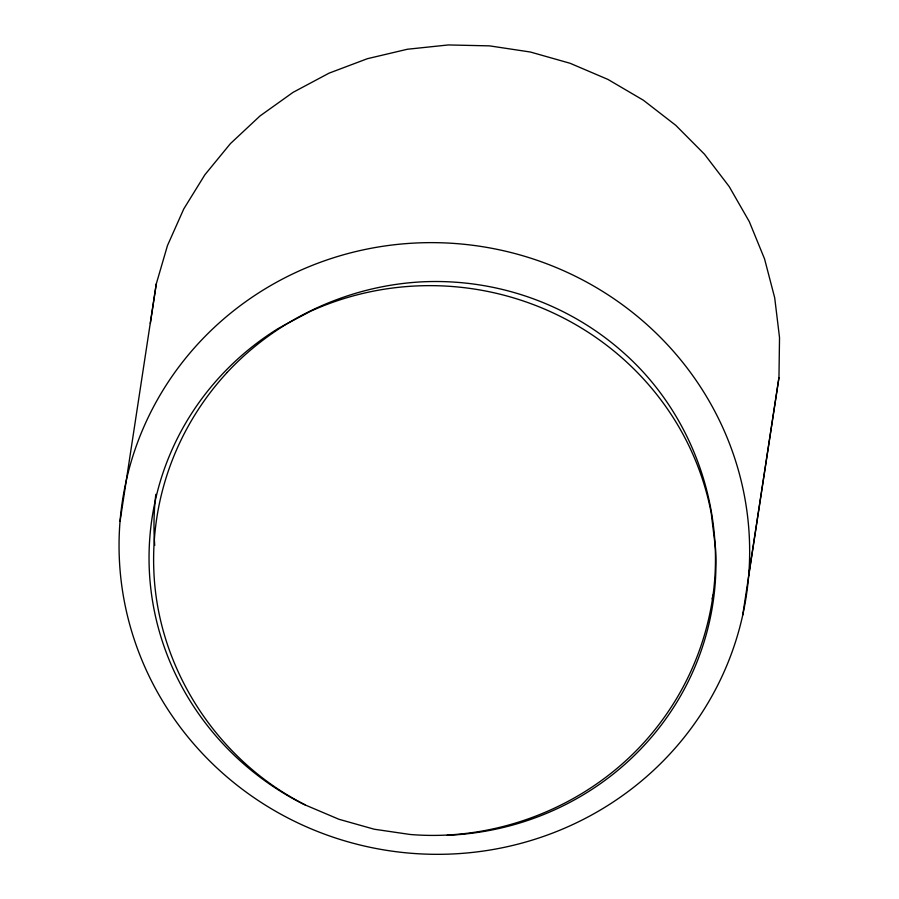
<?xml version="1.0" encoding="UTF-8"?>
<svg xmlns="http://www.w3.org/2000/svg" width="899" height="899" viewBox="0 0 899 899"><rect width="100%" height="100%" fill="white"/><g stroke="black" fill="none" stroke-linecap="round" stroke-linejoin="round"><path stroke-width="1.35" d="M742.731 615.085A315.527 305.615 8.7 0 0 337.08 256.665A315.527 305.615 8.7 0 0 223.244 773.691A315.527 305.615 8.7 0 0 742.731 615.085L778.961 377.591L779.523 337.597L774.702 297.816L764.566 258.946L749.305 221.637L729.179 186.543L704.513 154.246L675.756 125.309L643.381 100.227L607.938 79.427L570.056 63.267L530.365 52.018L489.55 45.871L448.309 44.95L407.348 49.254L367.376 58.705L329.056 73.156L293.063 92.35L260.002 115.96L230.436 143.593L204.893 174.754L183.778 208.928L167.484 245.528L156.269 283.915L120.039 521.409M150.324 323.449L156.269 283.915M748.676 575.551L778.961 377.591M227.132 372.456C277.319 318.572 348.43 285.68 421.923 281.848A275.431 266.778 8.7 0 1 624.164 353.285C696.939 417.968 730.516 522.061 709.086 617.017A291.894 282.724 8.7 0 1 642.133 744.552C583.563 807.729 495.9 841.599 410.113 834.474L374.242 829.226L338.934 819.27L303.671 804.313A283.668 274.757 8.7 0 1 278.24 328.495L282.522 326.213M283.252 325.685L310.604 311.245A283.668 274.757 8.7 0 1 711.244 513.217L715.582 548.974A283.668 274.757 8.7 0 1 447.185 835.306M305.267 804.852C218.199 761.093 158.055 669.575 153.898 572.045A291.793 282.623 8.7 0 1 227.144 372.467M713.109 594.88A283.668 274.757 8.7 0 1 712.087 598.903M154.718 545.423A283.668 274.757 8.7 0 1 155.83 494.315"/></g></svg>
